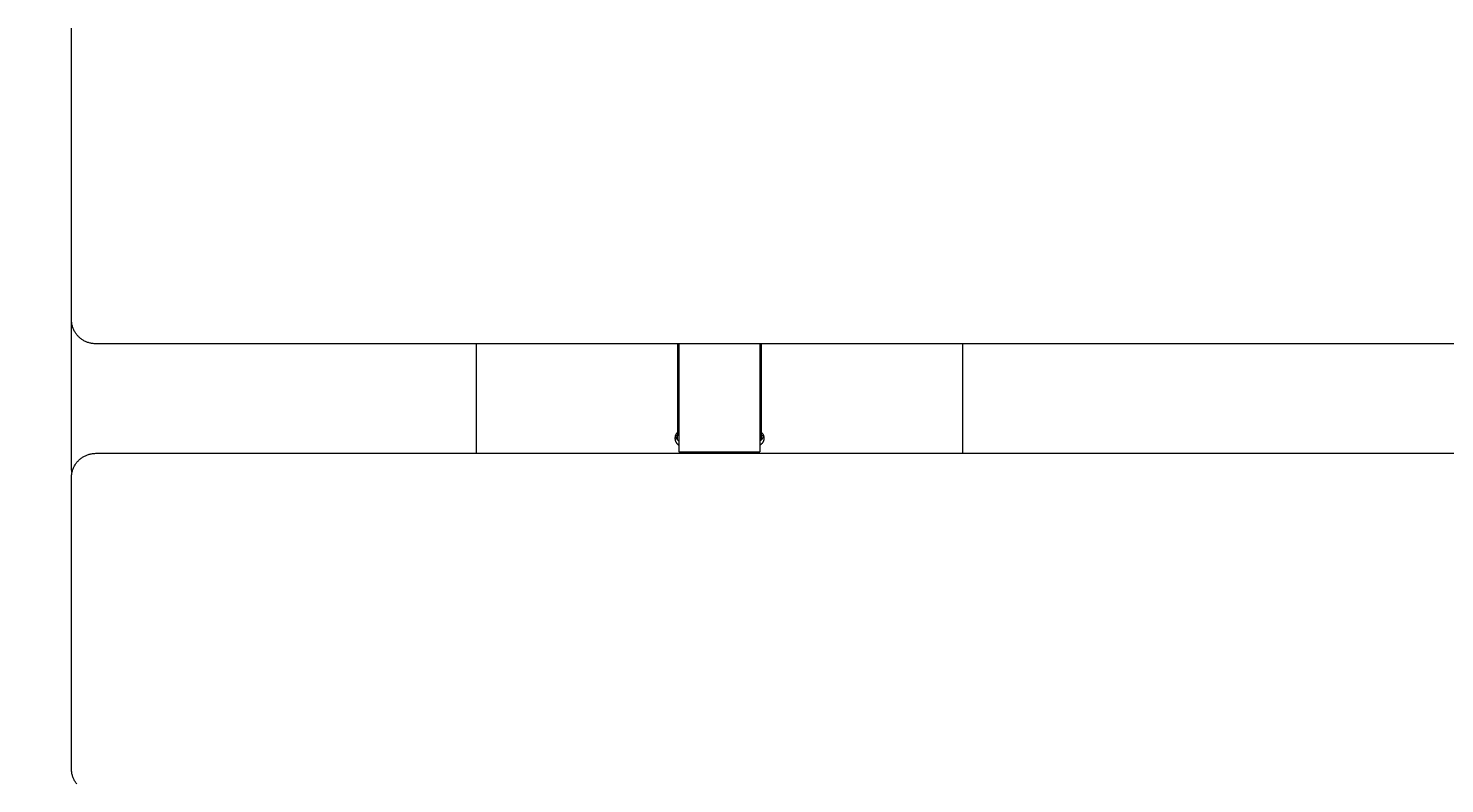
# Model space of a CAD drawing. Header units: inches. Extents: x -12 to 193, y -19 to 105.
# Drawn here: x -2.89 to 3.99, y 94.98 to 98.65 of the extents above; entities that cross this region are included whole.
import ezdxf

# ---------------------------------------------------------------- set-up
doc = ezdxf.new("R2010")
doc.units = ezdxf.units.IN
doc.layers.add('ZANO_R', color=7, linetype='Continuous', lineweight=0)
doc.layers.add('ZANO_W', color=1, linetype='Continuous', lineweight=0)
doc.styles.get("Standard").update_dxf_attribs({"font": 'arial.ttf'})
doc.dimstyles.new('amerykanie', dxfattribs={"dimtxt": 50, "dimasz": 50, "dimexe": 0.5, "dimexo": 0.5, "dimgap": 1, "dimtad": 1, "dimdec": 0, "dimzin": 0, "dimlunit": 5, "dimtxsty": 'Standard', "dimcen": 0.09, "dimclrd": 1, "dimclre": 1, "dimclrt": 1, "dimazin": 0, "dimtfac": 1, "dimtdec": 0, "dimtmove": 0, "dimatfit": 3, "dimfxl": 1, "dimtzin": 0, "dimarcsym": 1})

# ---------------------------------------------------------------- blocks, each defined once
blk = doc.blocks.new('*D360')
at = {"layer": 'ZANO_W', "color": 1, "lineweight": -2}
for p, q in [((-3.0661, 105.1117), (-6.836, 105.1117)), ((-6.336, 104.1117), (-6.336, 88.0078)), ((-2.2429, 87.0078), (-6.836, 87.0078))]:
    blk.add_line(p, q, dxfattribs=at)
at = {"layer": 'ZANO_W', "color": 1}
for points in [[(-6.1693, 104.1117), (-6.5027, 104.1117), (-6.336, 105.1117)], [(-6.5027, 88.0078), (-6.1693, 88.0078), (-6.336, 87.0078)]]:
    blk.add_solid(points, dxfattribs=at)
at = {"layer": 'ZANO_W', "color": 1, "insert": (-7.6762, 96.0597), "char_height": 1.625, "attachment_point": 5, "rotation": 90}
blk.add_mtext('18 1/8', dxfattribs=at)

msp = doc.modelspace()

# ---------------------------------------------------------------- linework, layer by layer
at = {"layer": 'ZANO_R'}
for p, q in [((-2.68419, 98.48396), (-2.68419, 98.6515)), ((-2.68419, 97.23531), (-2.68419, 98.48396)), ((-2.68419, 96.76815), (-2.68419, 97.23531)), ((-2.68412, 97.23128), (-2.68419, 97.23531)), ((-2.68392, 97.22725), (-2.68412, 97.23128)), ((-2.68357, 97.22323), (-2.68392, 97.22725)), ((-2.68309, 97.21923), (-2.68357, 97.22323)), ((-2.68248, 97.21524), (-2.68309, 97.21923)), ((-2.68172, 97.21128), (-2.68248, 97.21524)), ((-2.68083, 97.20734), (-2.68172, 97.21128)), ((-2.67981, 97.20344), (-2.68083, 97.20734)), ((-2.67866, 97.19958), (-2.67981, 97.20344)), ((-2.67737, 97.19576), (-2.67866, 97.19958)), ((-2.67596, 97.19198), (-2.67737, 97.19576)), ((-2.67441, 97.18825), (-2.67596, 97.19198)), ((-2.67275, 97.18458), (-2.67441, 97.18825)), ((-2.67095, 97.18097), (-2.67275, 97.18458)), ((-2.66903, 97.17742), (-2.67095, 97.18097)), ((-2.667, 97.17394), (-2.66903, 97.17742)), ((-2.66484, 97.17053), (-2.667, 97.17394)), ((-2.66258, 97.1672), (-2.66484, 97.17053)), ((-2.66019, 97.16394), (-2.66258, 97.1672)), ((-2.6577, 97.16077), (-2.66019, 97.16394)), ((-2.6551, 97.15769), (-2.6577, 97.16077)), ((-2.6524, 97.15469), (-2.6551, 97.15769)), ((-2.6496, 97.15179), (-2.6524, 97.15469)), ((-2.6467, 97.14899), (-2.6496, 97.15179)), ((-2.64371, 97.14629), (-2.6467, 97.14899)), ((-2.64062, 97.14369), (-2.64371, 97.14629)), ((-2.63745, 97.1412), (-2.64062, 97.14369)), ((-2.63419, 97.13882), (-2.63745, 97.1412)), ((-2.63086, 97.13655), (-2.63419, 97.13882)), ((-2.62745, 97.13439), (-2.63086, 97.13655)), ((-2.62397, 97.13236), (-2.62745, 97.13439)), ((-2.62042, 97.13044), (-2.62397, 97.13236)), ((-2.61681, 97.12865), (-2.62042, 97.13044)), ((-2.61314, 97.12698), (-2.61681, 97.12865)), ((-2.60941, 97.12543), (-2.61314, 97.12698)), ((-2.60564, 97.12402), (-2.60941, 97.12543)), ((-2.60181, 97.12273), (-2.60564, 97.12402)), ((-2.59795, 97.12158), (-2.60181, 97.12273)), ((-2.59405, 97.12056), (-2.59795, 97.12158)), ((-2.59011, 97.11967), (-2.59405, 97.12056)), ((-2.58615, 97.11892), (-2.59011, 97.11967)), ((-2.58217, 97.1183), (-2.58615, 97.11892)), ((-2.57816, 97.11782), (-2.58217, 97.1183)), ((-2.57414, 97.11747), (-2.57816, 97.11782)), ((-2.57012, 97.11727), (-2.57414, 97.11747)), ((-2.56608, 97.1172), (-2.57012, 97.11727)), ((68.0638, 97.1172), (-2.56608, 97.1172)), ((-0.71569, 96.58447), (-0.71569, 97.1172)), ((0.26069, 97.1172), (0.26069, 96.68552)), ((0.26856, 97.1172), (0.26856, 97.08379)), ((0.26856, 97.08379), (0.26856, 96.69359)), ((0.66226, 97.1172), (0.66226, 97.08379)), ((0.66226, 97.08379), (0.66226, 96.69359)), ((0.67014, 96.68552), (0.67014, 97.1172)), ((1.64651, 97.1172), (1.64651, 96.58447)), ((-2.68419, 96.51655), (-2.68419, 96.76815)), ((0.24918, 96.65901), (0.24916, 96.65766)), ((0.24916, 96.65766), (0.2492, 96.65632)), ((0.24924, 96.66035), (0.24918, 96.65901)), ((0.24935, 96.66169), (0.24924, 96.66035)), ((0.2495, 96.66303), (0.24935, 96.66169)), ((0.2497, 96.66436), (0.2495, 96.66303)), ((0.24995, 96.66569), (0.2497, 96.66436)), ((0.25024, 96.667), (0.24995, 96.66569)), ((0.25058, 96.6683), (0.25024, 96.667)), ((0.25096, 96.66959), (0.25058, 96.6683)), ((0.2506, 96.6684), (0.25098, 96.66715)), ((0.26069, 96.66888), (0.25074, 96.66888)), ((0.25139, 96.67087), (0.25096, 96.66959)), ((0.25098, 96.66715), (0.25139, 96.66591)), ((0.25186, 96.67213), (0.25139, 96.67087)), ((0.25139, 96.66591), (0.25185, 96.66469)), ((0.25185, 96.66469), (0.25235, 96.66348)), ((0.25237, 96.67338), (0.25186, 96.67213)), ((0.25235, 96.66348), (0.25289, 96.66229)), ((0.25293, 96.6746), (0.25237, 96.67338)), ((0.25289, 96.66229), (0.25347, 96.66112)), ((0.25353, 96.67581), (0.25293, 96.6746)), ((0.25347, 96.66112), (0.25409, 96.65997)), ((0.25417, 96.67699), (0.25353, 96.67581)), ((0.25409, 96.65997), (0.25474, 96.65884)), ((0.25485, 96.67815), (0.25417, 96.67699)), ((0.25474, 96.65884), (0.25544, 96.65773)), ((0.25557, 96.67929), (0.25485, 96.67815)), ((0.25544, 96.65773), (0.25617, 96.65665)), ((0.25633, 96.6804), (0.25557, 96.67929)), ((0.25713, 96.68148), (0.25633, 96.6804)), ((0.25797, 96.68254), (0.25713, 96.68148)), ((0.25884, 96.68356), (0.25797, 96.68254)), ((0.25975, 96.68456), (0.25884, 96.68356)), ((0.26069, 96.68552), (0.25975, 96.68456)), ((0.26069, 96.68552), (0.26069, 96.66888)), ((0.26069, 96.65128), (0.26069, 96.66888)), ((0.26856, 96.69359), (0.26856, 96.59119)), ((0.66226, 96.69359), (0.66226, 96.59119)), ((0.67014, 96.66888), (0.67014, 96.68552)), ((0.67014, 96.68552), (0.67108, 96.68456)), ((0.68008, 96.66888), (0.67014, 96.66888)), ((0.67014, 96.65128), (0.67014, 96.66888)), ((0.67108, 96.68456), (0.67198, 96.68356)), ((0.67198, 96.68356), (0.67285, 96.68254)), ((0.67285, 96.68254), (0.67369, 96.68148)), ((0.67369, 96.68148), (0.67449, 96.6804)), ((0.67449, 96.6804), (0.67525, 96.67929)), ((0.67466, 96.65665), (0.67539, 96.65773)), ((0.67525, 96.67929), (0.67597, 96.67815)), ((0.67539, 96.65773), (0.67608, 96.65884)), ((0.67597, 96.67815), (0.67665, 96.67699)), ((0.67608, 96.65884), (0.67674, 96.65997)), ((0.67665, 96.67699), (0.67729, 96.67581)), ((0.67674, 96.65997), (0.67735, 96.66112)), ((0.67729, 96.67581), (0.67789, 96.6746)), ((0.67735, 96.66112), (0.67793, 96.66229)), ((0.67789, 96.6746), (0.67845, 96.67338)), ((0.67793, 96.66229), (0.67847, 96.66348)), ((0.67845, 96.67338), (0.67896, 96.67213)), ((0.67847, 96.66348), (0.67897, 96.66469)), ((0.67896, 96.67213), (0.67944, 96.67087)), ((0.67897, 96.66469), (0.67943, 96.66591)), ((0.67943, 96.66591), (0.67985, 96.66715)), ((0.67944, 96.67087), (0.67986, 96.66959)), ((0.67985, 96.66715), (0.68022, 96.6684)), ((0.67986, 96.66959), (0.68025, 96.6683)), ((0.68025, 96.6683), (0.68058, 96.667)), ((0.68058, 96.667), (0.68087, 96.66569)), ((0.68087, 96.66569), (0.68112, 96.66436)), ((0.68112, 96.66436), (0.68132, 96.66303)), ((0.68132, 96.66303), (0.68148, 96.66169)), ((0.68148, 96.66169), (0.68158, 96.66035)), ((0.68158, 96.66035), (0.68165, 96.65901)), ((0.68166, 96.65766), (0.68163, 96.65632)), ((0.68165, 96.65901), (0.68166, 96.65766)), ((0.2492, 96.65632), (0.24927, 96.65497)), ((0.24927, 96.65497), (0.2494, 96.65363)), ((0.2494, 96.65363), (0.24957, 96.6523)), ((0.24957, 96.6523), (0.24979, 96.65097)), ((0.24979, 96.65097), (0.25005, 96.64965)), ((0.25005, 96.64965), (0.25036, 96.64834)), ((0.25036, 96.64834), (0.25072, 96.64704)), ((0.25072, 96.64704), (0.25112, 96.64575)), ((0.25112, 96.64575), (0.25156, 96.64448)), ((0.25156, 96.64448), (0.25205, 96.64323)), ((0.25205, 96.64323), (0.25258, 96.64199)), ((0.25258, 96.64199), (0.25315, 96.64077)), ((0.25315, 96.64077), (0.25377, 96.63957)), ((0.25377, 96.63957), (0.25442, 96.6384)), ((0.25442, 96.6384), (0.25512, 96.63725)), ((0.25512, 96.63725), (0.25586, 96.63612)), ((0.25586, 96.63612), (0.25663, 96.63502)), ((0.25617, 96.65665), (0.25693, 96.65559)), ((0.25663, 96.63502), (0.25744, 96.63395)), ((0.25693, 96.65559), (0.25773, 96.65456)), ((0.25744, 96.63395), (0.25829, 96.6329)), ((0.25773, 96.65456), (0.25857, 96.65356)), ((0.25829, 96.6329), (0.25918, 96.63189)), ((0.25857, 96.65356), (0.25943, 96.65258)), ((0.25918, 96.63189), (0.2601, 96.6309)), ((0.25943, 96.65258), (0.26033, 96.65163)), ((0.2601, 96.6309), (0.26105, 96.62995)), ((0.26033, 96.65163), (0.26126, 96.65072)), ((0.26105, 96.62995), (0.26204, 96.62904)), ((0.26126, 96.65072), (0.26223, 96.64983)), ((0.26204, 96.62904), (0.26305, 96.62815)), ((0.26223, 96.64983), (0.26322, 96.64898)), ((0.26305, 96.62815), (0.2641, 96.62731)), ((0.26322, 96.64898), (0.26423, 96.64816)), ((0.2641, 96.62731), (0.26518, 96.6265)), ((0.26423, 96.64816), (0.26528, 96.64738)), ((0.26518, 96.6265), (0.26628, 96.62573)), ((0.26528, 96.64738), (0.26635, 96.64663)), ((0.26628, 96.62573), (0.26741, 96.62499)), ((0.26635, 96.64663), (0.26744, 96.64592)), ((0.26741, 96.62499), (0.26856, 96.6243)), ((0.26744, 96.64592), (0.26856, 96.64524)), ((0.26856, 96.59119), (0.66226, 96.59119)), ((0.66226, 96.64524), (0.66338, 96.64592)), ((0.66342, 96.62499), (0.66226, 96.6243)), ((0.66338, 96.64592), (0.66447, 96.64663)), ((0.66454, 96.62573), (0.66342, 96.62499)), ((0.66447, 96.64663), (0.66554, 96.64738)), ((0.66565, 96.6265), (0.66454, 96.62573)), ((0.66554, 96.64738), (0.66659, 96.64816)), ((0.66672, 96.62731), (0.66565, 96.6265)), ((0.66659, 96.64816), (0.66761, 96.64898)), ((0.66777, 96.62815), (0.66672, 96.62731)), ((0.66761, 96.64898), (0.6686, 96.64983)), ((0.66879, 96.62904), (0.66777, 96.62815)), ((0.6686, 96.64983), (0.66956, 96.65072)), ((0.66977, 96.62995), (0.66879, 96.62904)), ((0.66956, 96.65072), (0.67049, 96.65163)), ((0.67072, 96.6309), (0.66977, 96.62995)), ((0.67049, 96.65163), (0.67139, 96.65258)), ((0.67164, 96.63189), (0.67072, 96.6309)), ((0.67139, 96.65258), (0.67226, 96.65356)), ((0.67253, 96.6329), (0.67164, 96.63189)), ((0.67226, 96.65356), (0.67309, 96.65456)), ((0.67338, 96.63395), (0.67253, 96.6329)), ((0.67309, 96.65456), (0.67389, 96.65559)), ((0.67419, 96.63502), (0.67338, 96.63395)), ((0.67389, 96.65559), (0.67466, 96.65665)), ((0.67497, 96.63612), (0.67419, 96.63502)), ((0.6757, 96.63725), (0.67497, 96.63612)), ((0.6764, 96.6384), (0.6757, 96.63725)), ((0.67706, 96.63957), (0.6764, 96.6384)), ((0.67767, 96.64077), (0.67706, 96.63957)), ((0.67824, 96.64199), (0.67767, 96.64077)), ((0.67877, 96.64323), (0.67824, 96.64199)), ((0.67926, 96.64448), (0.67877, 96.64323)), ((0.67971, 96.64575), (0.67926, 96.64448)), ((0.68011, 96.64704), (0.67971, 96.64575)), ((0.68046, 96.64834), (0.68011, 96.64704)), ((0.68077, 96.64965), (0.68046, 96.64834)), ((0.68103, 96.65097), (0.68077, 96.64965)), ((0.68125, 96.6523), (0.68103, 96.65097)), ((0.68142, 96.65363), (0.68125, 96.6523)), ((0.68155, 96.65497), (0.68142, 96.65363)), ((0.68163, 96.65632), (0.68155, 96.65497)), ((-2.67275, 96.51708), (-2.67095, 96.52069)), ((-2.67095, 96.52069), (-2.66903, 96.52424)), ((-2.66903, 96.52424), (-2.667, 96.52772)), ((-2.667, 96.52772), (-2.66484, 96.53113)), ((-2.66484, 96.53113), (-2.66258, 96.53447)), ((-2.66258, 96.53447), (-2.66019, 96.53772)), ((-2.66019, 96.53772), (-2.6577, 96.54089)), ((-2.6577, 96.54089), (-2.6551, 96.54398)), ((-2.6551, 96.54398), (-2.6524, 96.54697)), ((-2.6524, 96.54697), (-2.6496, 96.54987)), ((-2.6496, 96.54987), (-2.6467, 96.55267)), ((-2.6467, 96.55267), (-2.64371, 96.55538)), ((-2.64371, 96.55538), (-2.64062, 96.55797)), ((-2.64062, 96.55797), (-2.63745, 96.56047)), ((-2.63745, 96.56047), (-2.63419, 96.56285)), ((-2.63419, 96.56285), (-2.63086, 96.56512)), ((-2.63086, 96.56512), (-2.62745, 96.56727)), ((-2.62745, 96.56727), (-2.62397, 96.56931)), ((-2.62397, 96.56931), (-2.62042, 96.57122)), ((-2.62042, 96.57122), (-2.61681, 96.57302)), ((-2.61681, 96.57302), (-2.61314, 96.57469)), ((-2.61314, 96.57469), (-2.60941, 96.57623)), ((-2.60941, 96.57623), (-2.60564, 96.57765)), ((-2.60564, 96.57765), (-2.60181, 96.57893)), ((-2.60181, 96.57893), (-2.59795, 96.58009)), ((-2.59795, 96.58009), (-2.59405, 96.58111)), ((-2.59405, 96.58111), (-2.59011, 96.58199)), ((-2.59011, 96.58199), (-2.58615, 96.58275)), ((-2.58615, 96.58275), (-2.58217, 96.58336)), ((-2.58217, 96.58336), (-2.57816, 96.58385)), ((-2.57816, 96.58385), (-2.57414, 96.58419)), ((-2.57414, 96.58419), (-2.57012, 96.5844)), ((-2.57012, 96.5844), (-2.56608, 96.58447)), ((-2.56608, 96.58447), (68.0638, 96.58447)), ((-2.68414, 96.51294), (-2.68419, 96.51655)), ((-2.68419, 96.46635), (-2.68412, 96.47039)), ((-2.68419, 96.29882), (-2.68419, 96.46635)), ((-2.68397, 96.50933), (-2.68414, 96.51294)), ((-2.68412, 96.47039), (-2.68392, 96.47441)), ((-2.6837, 96.50573), (-2.68397, 96.50933)), ((-2.68392, 96.47441), (-2.68357, 96.47843)), ((-2.68331, 96.50213), (-2.6837, 96.50573)), ((-2.68357, 96.47843), (-2.68309, 96.48244)), ((-2.68281, 96.49855), (-2.68331, 96.50213)), ((-2.68309, 96.48244), (-2.68248, 96.48642)), ((-2.68221, 96.49499), (-2.68281, 96.49855)), ((-2.68248, 96.48642), (-2.68172, 96.49039)), ((-2.6815, 96.49145), (-2.68221, 96.49499)), ((-2.68172, 96.49039), (-2.68083, 96.49432)), ((-2.68083, 96.49432), (-2.67981, 96.49822)), ((-2.67981, 96.49822), (-2.67866, 96.50208)), ((-2.67866, 96.50208), (-2.67737, 96.50591)), ((-2.67737, 96.50591), (-2.67596, 96.50968)), ((-2.67596, 96.50968), (-2.67441, 96.51341)), ((-2.67441, 96.51341), (-2.67275, 96.51708)), ((-2.68419, 95.05017), (-2.68419, 96.29882)), ((-2.68412, 95.04613), (-2.68419, 95.05017)), ((-2.68392, 95.04211), (-2.68412, 95.04613)), ((-2.68357, 95.03809), (-2.68392, 95.04211)), ((-2.68309, 95.03408), (-2.68357, 95.03809)), ((-2.68248, 95.0301), (-2.68309, 95.03408)), ((-2.68172, 95.02614), (-2.68248, 95.0301)), ((-2.68083, 95.0222), (-2.68172, 95.02614)), ((-2.67981, 95.0183), (-2.68083, 95.0222)), ((-2.67866, 95.01444), (-2.67981, 95.0183)), ((-2.67737, 95.01061), (-2.67866, 95.01444)), ((-2.67596, 95.00684), (-2.67737, 95.01061)), ((-2.67441, 95.00311), (-2.67596, 95.00684)), ((-2.67275, 94.99944), (-2.67441, 95.00311)), ((-2.67095, 94.99583), (-2.67275, 94.99944)), ((-2.66903, 94.99228), (-2.67095, 94.99583)), ((-2.667, 94.9888), (-2.66903, 94.99228)), ((-2.66484, 94.98539), (-2.667, 94.9888)), ((-2.66258, 94.98205), (-2.66484, 94.98539)), ((-2.66019, 94.9788), (-2.66258, 94.98205)), ((-2.6577, 94.97563), (-2.66019, 94.9788))]:
    msp.add_line(p, q, dxfattribs=at)

# ---------------------------------------------------------------- dimensions: what is measured, and where the dimension line sits
at = {"layer": 'ZANO_W'}
dim = msp.add_linear_dim(base=(-6.336, 87.0078), p1=(-2.56608, 105.11168), p2=(-1.7429, 87.0078), angle=90, dimstyle='amerykanie', override={"dimtxt": 1.625, "dimasz": 1, "dimgap": 0.5, "dimdec": 4, "dimaunit": 1, "dimadec": 1, "dimtdec": 4, "dimtmove": 1, "dimfrac": 2}, dxfattribs=at)
dim.commit()
dim.dimension.update_dxf_attribs({"geometry": '*D360', "text_midpoint": (-7.67621, 96.05974)})

doc.saveas('drawing.dxf')
